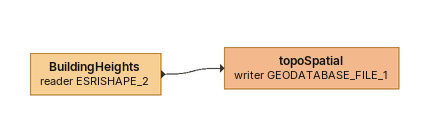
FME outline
BuildingHeights (reader ESRISHAPE_2)
    -> topoSpatial (writer GEODATABASE_FILE_1)
topoSpatial (writer GEODATABASE_FILE_1)
